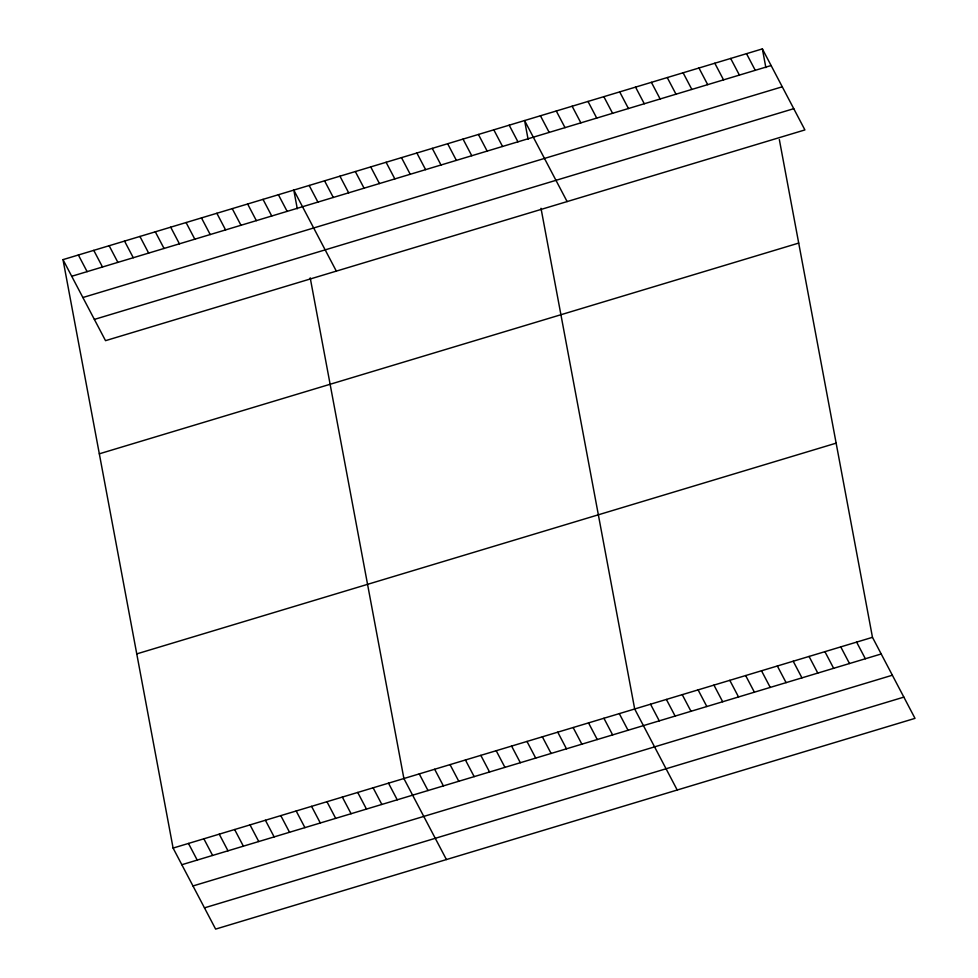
<?xml version="1.0" encoding="UTF-8"?>
<svg xmlns="http://www.w3.org/2000/svg" width="978" height="978" viewBox="0 0 978 978"><rect width="100%" height="100%" fill="white"/><g stroke="black" fill="none" stroke-linecap="round" stroke-linejoin="round"><path stroke-width="1.47" d="M62.995 259.635L762.375 48.9L804.906 129.927L105.526 340.662L62.995 259.635L173.094 848.073L215.625 929.1L915.005 718.365L872.474 637.338L779.332 139.524M71.724 276.273L771.104 65.538M82.885 297.52L782.266 86.785M94.377 319.415L793.757 108.68M99.328 453.816L798.708 243.082M136.761 653.891L836.141 443.156M173.094 848.073L872.474 637.338M181.822 864.723L881.202 653.976M192.984 885.958L892.364 675.223M204.475 907.853L903.855 697.118M746.52 53.68L755.26 70.318M730.664 58.448L739.405 75.098M714.808 63.228L723.549 79.866M698.964 68.008L707.693 84.646M683.109 72.788L691.849 89.426M667.253 77.555L675.994 94.206M651.397 82.335L660.138 98.974M635.553 87.115L644.282 103.754M619.697 91.895L628.438 108.534M603.842 96.663L612.583 113.301M587.998 101.443L596.727 118.081M856.618 642.118L865.359 658.756M572.142 106.223L580.871 122.861M840.762 646.898L849.503 663.536M556.286 111.003L565.027 127.641M824.919 651.666L833.647 668.316M540.431 115.771L549.171 132.409M809.063 656.446L817.791 673.084M567.118 201.578L524.587 120.551L528.083 139.255M793.207 661.226L801.948 677.864M509.196 125.184L517.937 141.822M777.351 666.006L786.092 682.644M493.804 129.817L502.545 146.468M761.507 670.774L770.236 687.424M478.425 134.463L487.154 151.101M745.652 675.553L754.393 692.192M463.034 139.096L471.775 155.734M729.796 680.333L738.537 696.972M447.655 143.729L456.384 160.368M432.264 148.363L441.005 165.013M713.94 685.113L722.681 701.752M416.872 153.008L425.613 169.646M698.096 689.881L706.825 706.519M401.493 157.641L410.222 174.28M682.241 694.661L690.981 711.299M386.102 162.275L394.843 178.913M666.385 699.441L675.126 716.079M370.723 166.908L379.452 183.558M650.529 704.209L659.27 720.859M355.332 171.553L364.073 188.192M677.216 790.016L634.685 708.989L541.005 208.29M339.941 176.187L348.681 192.825M619.294 713.622L628.035 730.273M324.562 180.82L333.29 197.458M603.915 718.268L612.644 734.906M309.17 185.453L317.911 202.091M588.524 722.901L597.265 739.539M336.322 271.114L293.791 190.099L297.288 208.791M573.132 727.534L581.873 744.172M278.4 194.732L287.141 211.37M557.753 732.167L566.482 748.818M263.009 199.365L271.75 216.004M542.362 736.813L551.103 753.451M247.63 203.999L256.358 220.637M526.983 741.446L535.712 758.084M232.238 208.644L240.979 225.282M511.592 746.08L520.333 762.718M216.859 213.277L225.588 229.916M496.201 750.713L504.941 767.363M201.468 217.911L210.209 234.549M480.821 755.358L489.55 771.997M186.077 222.544L194.818 239.182M465.43 759.992L474.171 776.63M170.698 227.177L179.426 243.828M450.051 764.625L458.78 781.263M155.306 231.823L164.047 248.461M434.66 769.258L443.401 785.896M139.927 236.456L148.656 253.094M419.269 773.904L428.009 790.542M124.536 241.089L133.277 257.727M446.42 859.552L403.89 778.537L310.209 277.838M109.145 245.722L117.886 262.373M388.498 783.17L397.239 799.808M93.766 250.368L102.494 267.006M373.119 787.803L381.848 804.442M78.374 255.001L87.115 271.639M357.728 792.449L366.469 809.087M342.337 797.082L351.078 813.72M326.958 801.715L335.686 818.354M311.566 806.349L320.307 822.987M296.187 810.982L304.916 827.632M280.796 815.628L289.537 832.266M265.405 820.261L274.146 836.899M250.026 824.894L258.754 841.532M234.634 829.527L243.375 846.178M219.255 834.173L227.984 850.811M203.864 838.806L212.605 855.444M188.473 843.439L197.214 860.078M762.375 48.9L765.872 67.604"/></g></svg>
